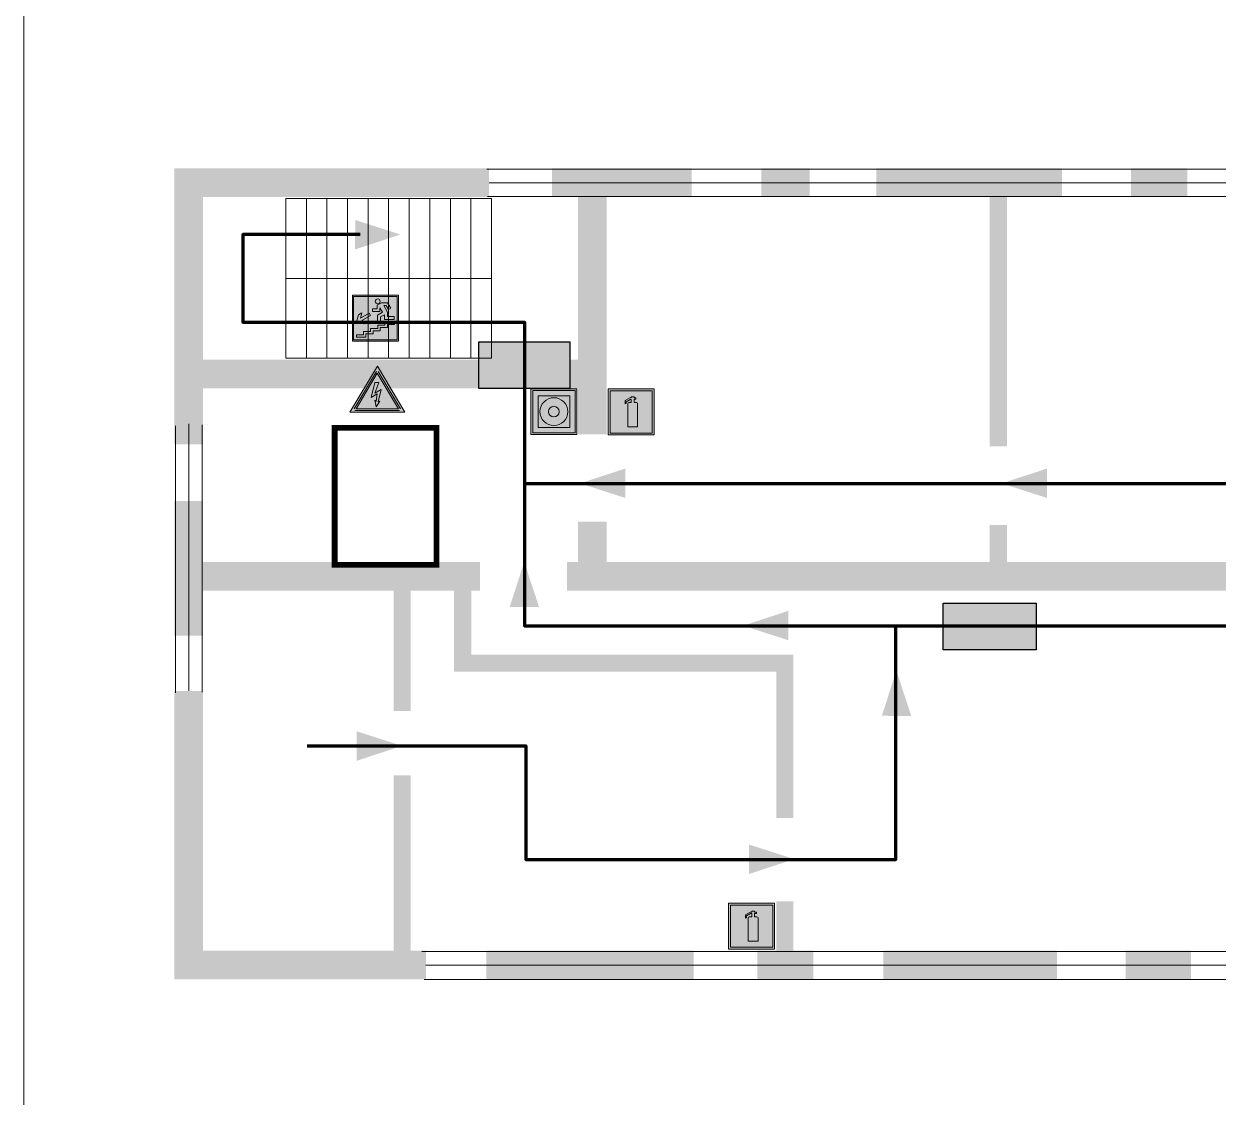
# Model space of a CAD drawing. Header units: millimetres. Extents: x 13114 to 67229, y 22859 to 38520.
# Drawn here: x 31653.7 to 31862, y 35277.1 to 35464.3 of the extents above; entities that cross this region are included whole.
import ezdxf

# ---------------------------------------------------------------- set-up
doc = ezdxf.new("R2010")
doc.units = ezdxf.units.MM
doc.layers.add('План_Штампы', color=7, linetype='Continuous')

# ---------------------------------------------------------------- blocks, each defined once
blk = doc.blocks.new('A$C7B4425F7')
at = {"true_color": 0xffffff}
blk.add_hatch(color=7, dxfattribs=at).paths.add_polyline_path([(0, 0), (-16, 0), (-16, -8), (0, -8)])
h = blk.add_hatch(color=126)
h.paths.add_polyline_path([(-0.2, -0.2), (-15.8, -0.2), (-15.8, -7.8), (-0.2, -7.8)])
h.paths.add_polyline_path([(-11.76, -2.03), (-11.76, -3.66), (-11.17, -3.66, -0.568275), (-11.17, -6.18), (-12.58, -6.18), (-12.58, -2.03)], flags=16)
h.paths.add_polyline_path([(-13.33, -4.12, -0.495768), (-13.59, -6.18), (-15.03, -6.18), (-15.03, -2.03), (-13.59, -2.03, -0.487973)], flags=16)
h.paths.add_polyline_path([(-10.25, -2.03), (-9.48, -2.03), (-9.48, -6.18), (-10.25, -6.18)], flags=16)
h.paths.add_polyline_path([(-13.84, -3.69), (-14.24, -3.69), (-14.24, -3.03), (-13.9, -3.03, -0.692621)], flags=0)
h.paths.add_polyline_path([(-9.15, -2.03), (-8.4, -2.03), (-8.04, -3.07), (-7.68, -2.03), (-6.93, -2.03), (-7.64, -4.1), (-6.93, -6.18), (-7.68, -6.18), (-8.04, -5.14), (-8.4, -6.18), (-9.15, -6.18), (-8.44, -4.1)], flags=16)
h.paths.add_polyline_path([(-11.76, -4.46), (-11.42, -4.46, -0.692621), (-11.36, -5.12), (-11.76, -5.12)], flags=0)
h.paths.add_polyline_path([(-13.9, -5.2), (-14.24, -5.2), (-14.24, -4.55), (-13.84, -4.55, -0.708038)], flags=0)
edge = h.paths.add_edge_path(flags=16)
edge.add_ellipse((-5.51, -4.08), major_axis=(0, 2.05), ratio=0.586184, start_angle=0, end_angle=360)
edge = h.paths.add_edge_path(flags=0)
edge.add_ellipse((-5.51, -4.08), major_axis=(0, 1.14), ratio=0.454828, start_angle=0, end_angle=360)
h.paths.add_polyline_path([(-4.13, -4.96, 0.377264), (-3.48, -4.52, 0.0555), (-3.16, -2.03), (-1.66, -2.03), (-1.66, -4.96), (-0.96, -4.96), (-0.96, -7.01), (-1.75, -7.01), (-1.75, -6.18), (-3.3, -6.18), (-3.3, -7.02), (-4.13, -7.02)], flags=16)
h.paths.add_polyline_path([(-2.73, -2.91), (-2.28, -2.91), (-2.28, -4.96), (-3.05, -4.96, 0.079136)], flags=0)
at = {"color": 126}
blk.add_lwpolyline([(-16, -8), (0, -8), (0, 0), (-16, 0)], close=True, dxfattribs=at)
blk = doc.blocks.new('вниз 3')
at = {"lineweight": 0, "true_color": 0xffffff}
h = blk.add_hatch(color=7, dxfattribs=at)
h.dxf.hatch_style = 1
h.paths.add_polyline_path([(40997.5, -4475.69), (40997.25, -4475.28), (40995.76, -4476.15), (40995.97, -4475.23), (40995.39, -4475.56), (40995.05, -4476.83), (40996.33, -4477.17), (40996.91, -4476.83), (40996, -4476.55)], flags=0)
h.paths.add_polyline_path([(40999.81, -4473.95), (41000.22, -4473.95), (41000.64, -4474.67), (41001.03, -4474.43), (41000.46, -4473.49), (41000.42, -4473.49), (40999.43, -4473.49), (40998.68, -4473.92), (40998.68, -4474.57), (40997.88, -4474.57), (40997.88, -4475), (40999.14, -4475), (40999.14, -4474.43), (40999.14, -4474.38), (40999.59, -4475.15), (40998.72, -4475.67), (40998.72, -4477.06), (40999.24, -4477.06), (40999.24, -4475.96), (40999.95, -4475.56), (40999.95, -4476.43), (41001.61, -4476.43), (41001.61, -4475.88), (41000.47, -4475.88), (41000.47, -4475.12)], flags=0)
h.paths.add_polyline_path([(40999.2, -4473.24, 1), (40998.35, -4473.24, 1)], flags=0)
h.paths.add_polyline_path([(41000.46, -4477.26), (41001.69, -4477.26), (41001.69, -4476.84), (41000.03, -4476.84), (41000.03, -4477.39), (40998.78, -4477.39), (40998.78, -4477.95), (40997.53, -4477.95), (40997.53, -4478.5), (40996.29, -4478.5), (40996.29, -4479.06), (40995.05, -4479.06), (40995.05, -4479.48), (40995.29, -4479.48), (40996.72, -4479.48), (40996.72, -4478.92), (40997.97, -4478.92), (40997.97, -4478.36), (40999.2, -4478.36), (40999.2, -4477.81), (41000.46, -4477.81)], flags=0)
h.paths.add_polyline_path([(41002.37, -4472.17), (40994.37, -4472.17), (40994.37, -4480.17), (41002.37, -4480.17)])
h.paths.add_polyline_path([(41002.16, -4479.96), (40994.57, -4479.96), (40994.57, -4472.37), (41002.16, -4472.37)], flags=16)
h.paths.add_polyline_path([(41001.61, -4475.88), (41001.61, -4476.43), (40999.95, -4476.43), (40999.95, -4475.56), (40999.24, -4475.96), (40999.24, -4477.06), (40998.72, -4477.06), (40998.72, -4475.67), (40999.59, -4475.15), (40999.14, -4474.38), (40999.14, -4474.43), (40999.14, -4475), (40997.88, -4475), (40997.88, -4474.57), (40998.68, -4474.57), (40998.68, -4473.92), (40999.43, -4473.49), (41000.42, -4473.49), (41000.46, -4473.49), (41001.03, -4474.43), (41000.64, -4474.67), (41000.22, -4473.95), (40999.81, -4473.95), (41000.47, -4475.12), (41000.47, -4475.88)], flags=0)
h.paths.add_polyline_path([(41001.69, -4476.84), (41001.69, -4477.26), (41000.46, -4477.26), (41000.46, -4477.81), (40999.2, -4477.81), (40999.2, -4478.36), (40997.97, -4478.36), (40997.97, -4478.92), (40996.72, -4478.92), (40996.72, -4479.48), (40995.05, -4479.48), (40995.05, -4479.06), (40996.29, -4479.06), (40996.29, -4478.5), (40997.53, -4478.5), (40997.53, -4477.95), (40998.78, -4477.95), (40998.78, -4477.39), (41000.03, -4477.39), (41000.03, -4476.84)], flags=0)
h.paths.add_polyline_path([(40998.35, -4473.24, -1), (40999.2, -4473.24, -1)], flags=0)
h.paths.add_polyline_path([(40997.5, -4475.69), (40996, -4476.55), (40996.91, -4476.83), (40996.33, -4477.17), (40995.05, -4476.83), (40995.39, -4475.56), (40995.97, -4475.23), (40995.76, -4476.15), (40997.25, -4475.28)], flags=0)
at = {"lineweight": 0}
h = blk.add_hatch(color=126, dxfattribs=at)
h.dxf.hatch_style = 1
h.paths.add_polyline_path([(41002.16, -4472.37), (40994.57, -4472.37), (40994.57, -4479.96), (41002.16, -4479.96)])
h.paths.add_polyline_path([(40995.97, -4475.23), (40995.76, -4476.15), (40997.25, -4475.28), (40997.5, -4475.69), (40996, -4476.55), (40996.91, -4476.83), (40996.33, -4477.17), (40995.05, -4476.83), (40995.39, -4475.56)], flags=16)
h.paths.add_polyline_path([(40997.88, -4474.57), (40998.68, -4474.57), (40998.68, -4473.92), (40999.43, -4473.49), (41000.42, -4473.49), (41000.46, -4473.49), (41001.03, -4474.43), (41000.64, -4474.67), (41000.22, -4473.95), (40999.81, -4473.95), (41000.47, -4475.12), (41000.47, -4475.88), (41001.61, -4475.88), (41001.61, -4476.43), (40999.95, -4476.43), (40999.95, -4475.56), (40999.24, -4475.96), (40999.24, -4477.06), (40998.72, -4477.06), (40998.72, -4475.67), (40999.59, -4475.15), (40999.14, -4474.38), (40999.14, -4474.43), (40999.14, -4475), (40997.88, -4475)], flags=16)
h.paths.add_polyline_path([(40998.35, -4473.24, -1), (40999.2, -4473.24, -1)], flags=16)
h.paths.add_polyline_path([(40997.53, -4477.95), (40998.78, -4477.95), (40998.78, -4477.39), (41000.03, -4477.39), (41000.03, -4476.84), (41001.69, -4476.84), (41001.69, -4477.26), (41000.46, -4477.26), (41000.46, -4477.81), (40999.2, -4477.81), (40999.2, -4478.36), (40997.97, -4478.36), (40997.97, -4478.92), (40996.72, -4478.92), (40996.72, -4479.48), (40995.05, -4479.48), (40995.05, -4479.06), (40996.29, -4479.06), (40996.29, -4478.5), (40997.53, -4478.5)], flags=16)
at = {"lineweight": 0, "true_color": 0xffffff}
h = blk.add_hatch(color=7, dxfattribs=at)
h.dxf.hatch_style = 1
h.paths.add_polyline_path([(40999.2, -4473.24, 1), (40998.35, -4473.24, 1)])
h.paths.add_polyline_path([(40999.81, -4473.95), (41000.22, -4473.95), (41000.64, -4474.67), (41001.03, -4474.43), (41000.46, -4473.49), (41000.42, -4473.49), (40999.43, -4473.49), (40998.68, -4473.92), (40998.68, -4474.57), (40997.88, -4474.57), (40997.88, -4475), (40999.14, -4475), (40999.14, -4474.43), (40999.14, -4474.38), (40999.59, -4475.15), (40998.72, -4475.67), (40998.72, -4477.06), (40999.24, -4477.06), (40999.24, -4475.96), (40999.95, -4475.56), (40999.95, -4476.43), (41001.61, -4476.43), (41001.61, -4475.88), (41000.47, -4475.88), (41000.47, -4475.12)])
h.paths.add_polyline_path([(40999.2, -4477.81), (41000.46, -4477.81), (41000.46, -4477.26), (41001.69, -4477.26), (41001.69, -4476.84), (41000.03, -4476.84), (41000.03, -4477.39), (40998.78, -4477.39), (40998.78, -4477.95), (40997.53, -4477.95), (40997.53, -4478.5), (40996.29, -4478.5), (40996.29, -4479.06), (40995.05, -4479.06), (40995.05, -4479.48), (40995.29, -4479.48), (40996.72, -4479.48), (40996.72, -4478.92), (40997.97, -4478.92), (40997.97, -4478.36), (40999.2, -4478.36)])
h.paths.add_polyline_path([(40997.5, -4475.69), (40997.25, -4475.28), (40995.76, -4476.15), (40995.97, -4475.23), (40995.39, -4475.56), (40995.05, -4476.83), (40996.33, -4477.17), (40996.91, -4476.83), (40996, -4476.55)])
at = {"color": 126, "lineweight": 0}
for points in [[(40994.37, -4472.17), (41002.37, -4472.17), (41002.37, -4480.17), (40994.37, -4480.17)], [(40994.57, -4472.37), (41002.16, -4472.37), (41002.16, -4479.96), (40994.57, -4479.96)]]:
    blk.add_lwpolyline(points, close=True, dxfattribs=at)
for points in [[(40999.14, -4474.43), (40999.14, -4475), (40997.88, -4475), (40997.88, -4474.57), (40998.68, -4474.57), (40998.68, -4473.92), (40999.43, -4473.49), (41000.42, -4473.49), (41000.46, -4473.49), (41001.03, -4474.43), (41000.64, -4474.67), (41000.22, -4473.95), (40999.81, -4473.95), (41000.47, -4475.12), (41000.47, -4475.88), (41001.61, -4475.88), (41001.61, -4476.43), (40999.95, -4476.43), (40999.95, -4475.56), (40999.24, -4475.96), (40999.24, -4477.06), (40998.72, -4477.06), (40998.72, -4475.67), (40999.59, -4475.15), (40999.14, -4474.38), (40999.14, -4474.43)], [(40995.05, -4476.83), (40995.39, -4475.56), (40995.97, -4475.23), (40995.76, -4476.15), (40997.25, -4475.28), (40997.5, -4475.69), (40996, -4476.55), (40996.91, -4476.83), (40996.33, -4477.17), (40995.05, -4476.83)], [(40995.29, -4479.48), (40995.05, -4479.48), (40995.05, -4479.06), (40996.29, -4479.06), (40996.29, -4478.5), (40997.53, -4478.5), (40997.53, -4477.95), (40998.78, -4477.95), (40998.78, -4477.39), (41000.03, -4477.39), (41000.03, -4476.84), (41001.69, -4476.84), (41001.69, -4477.26), (41000.46, -4477.26), (41000.46, -4477.81), (40999.2, -4477.81), (40999.2, -4478.36), (40997.97, -4478.36), (40997.97, -4478.92), (40996.72, -4478.92), (40996.72, -4479.48), (40995.05, -4479.48)]]:
    blk.add_lwpolyline(points, dxfattribs=at)
blk.add_circle((40998.77, -4473.24), 0.426, dxfattribs=at)
blk = doc.blocks.new('A$C54414219')
at = {"true_color": 0xffffff}
h = blk.add_hatch(color=7, dxfattribs=at)
h.paths.add_polyline_path([(2.39, -9.45), (2.39, -18.3), (11.23, -18.3), (11.23, -9.45)], flags=0)
h.paths.add_polyline_path([(10.71, -13.87, -1), (2.92, -13.87, -1)], flags=0)
h.paths.add_polyline_path([(8.3, -13.87, -1), (5.33, -13.87, -1)], flags=0)
h.paths.add_polyline_path([(0.41, -7.47), (0.41, -20.27), (13.21, -20.27), (13.21, -7.47)])
h.paths.add_polyline_path([(0.92, -19.77), (12.71, -19.77), (12.71, -7.98), (0.92, -7.98)], flags=16)
h.paths.add_polyline_path([(11.23, -9.45), (11.23, -18.3), (2.39, -18.3), (2.39, -9.45)], flags=0)
at = {"lineweight": 5}
h = blk.add_hatch(color=242, dxfattribs=at)
h.paths.add_polyline_path([(12.71, -7.98), (0.92, -7.98), (0.92, -19.77), (12.71, -19.77)])
h.paths.add_polyline_path([(11.23, -18.3), (2.39, -18.3), (2.39, -9.45), (11.23, -9.45)], flags=16)
h.paths.add_polyline_path([(10.71, -13.87, -1), (2.92, -13.87, -1)], flags=0)
h.paths.add_polyline_path([(8.3, -13.87, -1), (5.33, -13.87, -1)], flags=0)
at = {"true_color": 0xffffff}
h = blk.add_hatch(color=7, dxfattribs=at)
h.paths.add_polyline_path([(2.39, -9.45), (2.39, -18.3), (11.23, -18.3), (11.23, -9.45)])
h.paths.add_polyline_path([(10.71, -13.87, -1), (2.92, -13.87, -1)], flags=16)
h.paths.add_polyline_path([(8.3, -13.87, -1), (5.33, -13.87, -1)], flags=0)
at = {"lineweight": 5}
h = blk.add_hatch(color=242, dxfattribs=at)
h.paths.add_polyline_path([(2.92, -13.87, 1), (10.71, -13.87, 1)])
h.paths.add_polyline_path([(8.3, -13.87, -1), (5.33, -13.87, -1)], flags=16)
at = {"color": 242, "lineweight": 5}
for p, q in [((0.41, -20.27), (0.41, -7.47)), ((0.41, -7.47), (13.21, -7.47)), ((0.41, -7.47), (13.21, -7.47)), ((13.21, -20.27), (13.21, -7.47)), ((0.41, -20.27), (13.21, -20.27))]:
    blk.add_line(p, q, dxfattribs=at)
for points in [[(0.92, -7.98), (12.71, -7.98), (12.71, -19.77), (0.92, -19.77)], [(2.39, -9.45), (11.23, -9.45), (11.23, -18.3), (2.39, -18.3)]]:
    blk.add_lwpolyline(points, close=True, dxfattribs=at)
for radius in [3.89, 1.49]:
    blk.add_circle((6.81, -13.87), radius, dxfattribs=at)
blk = doc.blocks.new('A$C3AD82952')
at = {"true_color": 0xf5f5ff}
h = blk.add_hatch(color=7, dxfattribs=at)
h.dxf.hatch_style = 1
h.paths.add_polyline_path([(8.21, 8.73, 0.414214), (7.89, 9.05), (7.22, 9.05), (7.22, 9.92), (7.59, 9.92, 1), (7.57, 10.36), (7.22, 10.36), (7.22, 10.6), (6.43, 10.6), (6.43, 10.36), (6.01, 10.36), (4.74, 9.59), (4.74, 8.69), (4.98, 8.73), (4.98, 9.26), (6.12, 9.91), (6.43, 9.91), (6.43, 9.05), (5.76, 9.05, 0.414214), (5.44, 8.73), (5.44, 2.2), (8.21, 2.2)], flags=0)
h.paths.add_polyline_path([(12.8, 12.8), (0, 12.8), (0, 0), (12.8, 0)])
h.paths.add_polyline_path([(0.51, 12.29), (12.29, 12.29), (12.29, 0.51), (0.51, 0.51)], flags=16)
h.paths.add_polyline_path([(4.74, 9.59), (6.01, 10.36), (6.43, 10.36), (6.43, 10.6), (7.22, 10.6), (7.22, 10.36), (7.59, 10.36, -0.94586), (7.59, 9.92), (7.22, 9.92), (7.22, 9.05), (7.89, 9.05, -0.414214), (8.21, 8.73), (8.21, 2.2), (5.44, 2.2), (5.44, 8.73, -0.414214), (5.76, 9.05), (6.43, 9.05), (6.43, 9.91), (6.12, 9.91), (4.98, 9.26), (4.98, 8.73), (4.74, 8.69)], flags=0)
h = blk.add_hatch(color=242)
h.dxf.hatch_style = 1
h.paths.add_polyline_path([(12.29, 12.29), (0.51, 12.29), (0.51, 0.51), (12.29, 0.51)])
h.paths.add_polyline_path([(4.74, 8.69), (4.74, 9.59), (6.01, 10.36), (6.43, 10.36), (6.43, 10.6), (7.22, 10.6), (7.22, 10.36), (7.59, 10.36, -0.94586), (7.59, 9.92), (7.22, 9.92), (7.22, 9.05), (7.89, 9.05, -0.414214), (8.21, 8.73), (8.21, 2.2), (5.44, 2.2), (5.44, 8.73, -0.414214), (5.76, 9.05), (6.43, 9.05), (6.43, 9.91), (6.12, 9.91), (4.98, 9.26), (4.98, 8.73)], flags=16)
h = blk.add_hatch(color=7, dxfattribs=at)
h.dxf.hatch_style = 1
h.paths.add_polyline_path([(8.21, 8.73, 0.414214), (7.89, 9.05), (7.22, 9.05), (7.22, 9.92), (7.59, 9.92, 1), (7.57, 10.36), (7.22, 10.36), (7.22, 10.6), (6.43, 10.6), (6.43, 10.36), (6.01, 10.36), (4.74, 9.59), (4.74, 8.69), (4.98, 8.73), (4.98, 9.26), (6.12, 9.91), (6.43, 9.91), (6.43, 9.05), (5.76, 9.05, 0.414214), (5.44, 8.73), (5.44, 2.2), (8.21, 2.2)])
at = {"color": 242, "lineweight": 5}
for p, q in [((0, 0), (0, 12.8)), ((0, 12.8), (12.8, 12.8)), ((6.01, 10.36), (4.74, 9.59)), ((6.01, 10.36), (6.43, 10.36)), ((7.22, 10.6), (6.43, 10.6)), ((6.43, 10.6), (6.43, 10.36)), ((7.22, 10.36), (7.22, 10.6)), ((7.59, 10.36), (7.22, 10.36)), ((12.8, 0), (12.8, 12.8)), ((4.74, 9.59), (4.74, 8.69)), ((4.74, 8.69), (4.98, 8.73)), ((4.98, 9.26), (6.12, 9.91)), ((4.98, 8.73), (4.98, 9.26)), ((5.44, 2.2), (5.44, 8.73)), ((5.76, 9.05), (6.43, 9.05)), ((6.12, 9.91), (6.43, 9.91)), ((6.43, 9.91), (6.43, 9.05)), ((7.22, 9.05), (7.22, 9.92)), ((7.59, 9.92), (7.22, 9.92)), ((7.89, 9.05), (7.22, 9.05)), ((8.21, 2.2), (8.21, 8.73)), ((0, 0), (12.8, 0)), ((5.44, 2.2), (8.21, 2.2))]:
    blk.add_line(p, q, dxfattribs=at)
blk.add_lwpolyline([(0.51, 12.29), (12.29, 12.29), (12.29, 0.51), (0.51, 0.51)], close=True, dxfattribs=at)
for centre, radius, start, end in [((7.58, 10.14), 0.223, 273.1875, 86.8125), ((5.76, 8.73), 0.32, 90, 180), ((7.89, 8.73), 0.32, 0, 90)]:
    blk.add_arc(centre, radius, start, end, dxfattribs=at)
blk = doc.blocks.new('A$C3E6D3DDE')
at = {"lineweight": 5}
h = blk.add_hatch(color=40, dxfattribs=at)
h.paths.add_polyline_path([(24.1, 1.45), (16.46, -11.35), (31.74, -11.35)])
h.paths.add_polyline_path([(24.09, -0.46), (30.03, -10.41), (18.14, -10.41)], flags=16)
h.paths.add_polyline_path([(24.54, -3.08), (23.41, -6.02), (25.13, -5.01), (24.33, -8.5), (24.82, -8.27), (23.79, -9.86), (23.4, -8.04), (23.8, -8.43), (24.04, -6.29), (22.39, -7.25), (23.44, -3.08)], flags=0)
h = blk.add_hatch(color=256, dxfattribs=at)
h.paths.add_polyline_path([(24.37, 0.03, 0.567511), (23.82, 0.03), (17.59, -10.4, 0.582454), (17.86, -10.88), (30.32, -10.88, 0.582149), (30.6, -10.4)])
h.paths.add_polyline_path([(24.09, -0.46), (18.14, -10.41), (30.03, -10.41)], flags=16)
h.paths.add_polyline_path([(24.54, -3.08), (23.41, -6.02), (25.13, -5.01), (24.33, -8.5), (24.82, -8.27), (23.79, -9.86), (23.4, -8.04), (23.8, -8.43), (24.04, -6.29), (22.39, -7.25), (23.44, -3.08)], flags=0)
h = blk.add_hatch(color=40, dxfattribs=at)
h.paths.add_polyline_path([(24.09, -0.46), (18.14, -10.41), (30.03, -10.41)])
h.paths.add_polyline_path([(24.82, -8.27), (23.79, -9.86), (23.4, -8.04), (23.8, -8.43), (24.04, -6.29), (22.39, -7.25), (23.44, -3.08), (24.54, -3.08), (23.41, -6.02), (25.13, -5.01), (24.33, -8.5)], flags=16)
at = {"color": 40, "lineweight": 5}
for p, q in [((16.46, -11.35), (24.1, 1.45)), ((24.1, 1.45), (31.74, -11.35))]:
    blk.add_line(p, q, dxfattribs=at)
at = {"lineweight": 5}
for p, q in [((17.59, -10.4), (23.82, 0.03)), ((24.37, 0.03), (30.6, -10.4)), ((18.14, -10.41), (24.09, -0.46)), ((23.44, -3.08), (22.39, -7.25)), ((23.41, -6.02), (24.54, -3.08)), ((24.54, -3.08), (23.44, -3.08)), ((24.09, -0.46), (30.03, -10.41)), ((22.39, -7.25), (24.04, -6.29)), ((25.13, -5.01), (23.41, -6.02)), ((24.04, -6.29), (23.8, -8.43)), ((24.33, -8.5), (25.13, -5.01)), ((23.8, -8.43), (23.4, -8.04)), ((23.4, -8.04), (23.79, -9.86)), ((23.79, -9.86), (24.82, -8.27)), ((24.82, -8.27), (24.33, -8.5)), ((17.86, -10.88), (30.32, -10.88)), ((18.14, -10.41), (30.03, -10.41))]:
    blk.add_line(p, q, dxfattribs=at)
at = {"color": 50, "lineweight": 5}
blk.add_line((31.74, -11.35), (16.46, -11.35), dxfattribs=at)
blk = doc.blocks.new('A$C32E8229D')
at = {"true_color": 0xffffff}
blk.add_hatch(color=7, dxfattribs=at).paths.add_polyline_path([(0, 0), (0, -8), (16, -8), (16, 0)])
h = blk.add_hatch(color=126)
h.paths.add_polyline_path([(0.2, -0.2), (15.8, -0.2), (15.8, -7.8), (0.2, -7.8)])
h.paths.add_polyline_path([(13.49, -2.05), (12.08, -2.05), (11.37, -2.63, 0.162397), (11.29, -2.84), (11.29, -3.63), (10.35, -3.63), (10.35, -4.05), (11.68, -4.05), (11.68, -3.48), (12.26, -4.28), (11.29, -5.1), (11.29, -6.78), (11.85, -6.78), (11.85, -5.44), (12.8, -4.64), (12.8, -5.94), (14.46, -5.94), (14.46, -5.39), (13.45, -5.39), (13.45, -3.97), (12.46, -2.59), (13.15, -2.59), (13.69, -3.34), (14.18, -3)], flags=16)
h.paths.add_polyline_path([(10.74, -1.82, 1), (11.8, -1.82, 1)], flags=16)
h.paths.add_polyline_path([(9.39, -3.59), (5.99, -3.59), (6.56, -3.03), (5.91, -3.03), (5.1, -3.83), (5.91, -4.64), (6.56, -4.64), (5.99, -4.09), (9.39, -4.09)], flags=16)
h.paths.add_polyline_path([(4.29, -1.08), (1.72, -1.08), (1.72, -6.6), (4.29, -6.6)], flags=16)
at = {"color": 126}
blk.add_lwpolyline([(16, -8), (0, -8), (0, 0), (16, 0)], close=True, dxfattribs=at)

msp = doc.modelspace()

# ---------------------------------------------------------------- linework, layer by layer
at = {"color": 5, "lineweight": 0}
msp.add_lwpolyline([(31653.68, 35158.08), (32253.68, 35158.08), (32253.68, 35553.08), (31653.68, 35553.08)], close=True, dxfattribs=at)
at = {"lineweight": 100, "const_width": 5}
for points in [[(31682.44, 35390.96), (31682.44, 35436.58), (31734.82, 35436.58)], [(31745.6, 35403.26), (31752.8, 35403.26), (31752.8, 35392.7), (31752.8, 35436.58)], [(31745.81, 35436.58), (31770.14, 35436.58)], [(31782.3, 35436.58), (31790.73, 35436.58)], [(31802.36, 35436.58), (31834.76, 35436.58)], [(31846.75, 35436.58), (31856.61, 35436.58)], [(31682.44, 35403.26), (31735.36, 35403.26)], [(31682.44, 35357.62), (31682.44, 35381.1)], [(31752.8, 35367.94), (31752.8, 35377.48)], [(31682.44, 35367.94), (31733.21, 35367.94)], [(31748.4, 35367.94), (31989, 35367.94)], [(31723.79, 35300.15), (31682.44, 35300.15), (31682.44, 35347.96)], [(31770.5, 35300.15), (31734.36, 35300.15)], [(31791.35, 35300.15), (31781.62, 35300.15)], [(31833.89, 35300.15), (31803.59, 35300.15)], [(31857.24, 35300.15), (31845.84, 35300.15)]]:
    msp.add_lwpolyline(points, dxfattribs=at)
at = {"lineweight": 0}
for points in [[(31734.43, 35438.98), (32192.51, 35438.98)], [(31734.82, 35436.58), (32192.9, 35436.58)], [(31734.53, 35434.19), (32192.61, 35434.19)], [(31680.15, 35347.61), (31680.15, 35394.22)], [(31682.44, 35347.96), (31682.44, 35394.57)], [(31684.8, 35347.78), (31684.8, 35394.39)], [(31723.07, 35302.55), (32210.73, 35302.55)], [(31723.79, 35300.15), (32211.46, 35300.15)], [(31723.79, 35300.15), (32211.46, 35300.15)], [(31723.52, 35297.67), (32211.18, 35297.67)]]:
    msp.add_lwpolyline(points, dxfattribs=at)
at = {"lineweight": 0, "const_width": 3}
for points in [[(31823.64, 35434.65), (31823.64, 35390.61)], [(31823.64, 35376.89), (31823.64, 35367.13)], [(31719.67, 35368.3), (31719.67, 35344.48)], [(31730.22, 35367.9), (31730.22, 35352.8), (31786.4, 35352.8), (31786.4, 35325.8)], [(31719.67, 35333.27), (31719.67, 35300.21)], [(31786.4, 35311.26), (31786.4, 35300.96)]]:
    msp.add_lwpolyline(points, dxfattribs=at)
at = {"lineweight": 0}
for points in [[(31699.36, 35419.91), (31702.95, 35419.91), (31702.95, 35433.83), (31699.36, 35433.83)], [(31702.95, 35419.91), (31706.54, 35419.91), (31706.54, 35433.83), (31702.95, 35433.83)], [(31706.54, 35419.91), (31710.13, 35419.91), (31710.13, 35433.83), (31706.54, 35433.83)], [(31710.13, 35419.91), (31713.72, 35419.91), (31713.72, 35433.83), (31710.13, 35433.83)], [(31713.72, 35419.91), (31717.3, 35419.91), (31717.3, 35433.83), (31713.72, 35433.83)], [(31717.3, 35419.91), (31720.89, 35419.91), (31720.89, 35433.83), (31717.3, 35433.83)], [(31720.89, 35419.91), (31724.48, 35419.91), (31724.48, 35433.83), (31720.89, 35433.83)], [(31724.48, 35419.91), (31728.07, 35419.91), (31728.07, 35433.83), (31724.48, 35433.83)], [(31728.07, 35419.91), (31731.66, 35419.91), (31731.66, 35433.83), (31728.07, 35433.83)], [(31731.66, 35419.91), (31735.25, 35419.91), (31735.25, 35433.83), (31731.66, 35433.83)], [(31699.36, 35405.98), (31702.95, 35405.98), (31702.95, 35419.91), (31699.36, 35419.91)], [(31702.95, 35405.98), (31706.54, 35405.98), (31706.54, 35419.91), (31702.95, 35419.91)], [(31706.54, 35405.98), (31710.13, 35405.98), (31710.13, 35419.91), (31706.54, 35419.91)], [(31710.13, 35405.98), (31713.72, 35405.98), (31713.72, 35419.91), (31710.13, 35419.91)], [(31713.72, 35405.98), (31717.3, 35405.98), (31717.3, 35419.91), (31713.72, 35419.91)], [(31717.3, 35405.98), (31720.89, 35405.98), (31720.89, 35419.91), (31717.3, 35419.91)], [(31720.89, 35405.98), (31724.48, 35405.98), (31724.48, 35419.91), (31720.89, 35419.91)], [(31724.48, 35405.98), (31728.07, 35405.98), (31728.07, 35419.91), (31724.48, 35419.91)], [(31728.07, 35405.98), (31731.66, 35405.98), (31731.66, 35419.91), (31728.07, 35419.91)], [(31731.66, 35405.98), (31735.25, 35405.98), (31735.25, 35419.91), (31731.66, 35419.91)]]:
    msp.add_lwpolyline(points, close=True, dxfattribs=at)
at = {"color": 126, "lineweight": 100, "true_color": 0x008754}
for points in [[(31712.34, 35427.54), (31691.88, 35427.54), (31691.88, 35412.26), (31740.98, 35412.26), (31740.98, 35359.33), (32207.21, 35359.33), (32207.21, 35387.13)], [(31740.98, 35384.15), (31871.96, 35384.15)], [(31703.07, 35338.37), (31741.21, 35338.37), (31741.21, 35318.56), (31805.77, 35318.56), (31805.77, 35359.33)]]:
    msp.add_lwpolyline(points, dxfattribs=at)
at = {"lineweight": 0, "const_width": 1}
msp.add_lwpolyline([(31707.89, 35393.84), (31725.64, 35393.84), (31725.64, 35369.98), (31707.89, 35369.98)], close=True, dxfattribs=at)
at = {"layer": 'План_Штампы', "color": 126, "true_color": 0x008754}
for points in [[(31711.45, 35424.96), (31711.47, 35430.1), (31719.34, 35427.55)], [(31758.59, 35386.75), (31758.57, 35381.62), (31750.69, 35384.16)], [(31832.13, 35386.75), (31832.12, 35381.62), (31824.24, 35384.16)], [(31743.54, 35362.59), (31738.41, 35362.6), (31740.95, 35370.48)], [(31787.04, 35361.94), (31787.03, 35356.8), (31779.15, 35359.35)], [(31808.45, 35343.61), (31803.32, 35343.63), (31805.86, 35351.51)], [(31711.73, 35335.79), (31711.74, 35340.93), (31719.62, 35338.38)], [(31780.16, 35316.05), (31780.18, 35321.18), (31788.05, 35318.64)]]:
    msp.add_solid(points, dxfattribs=at)

# ---------------------------------------------------------------- block references
at = {"color": 126, "true_color": 0x008754}
msp.add_blockref('вниз 3', (-9283.37, 39889.14), dxfattribs=at)
at = {"xscale": 0.625, "yscale": 0.625, "zscale": 0.625}
for name, p in [('A$C3E6D3DDE', (31700.27, 35403.68)), ('A$C54414219', (31741.86, 35405.34)), ('A$C3AD82952', (31755.59, 35392.62)), ('A$C3AD82952', (31776.6, 35302.94))]:
    msp.add_blockref(name, p, dxfattribs=at)
at = {"layer": 'План_Штампы'}
msp.add_blockref('A$C7B4425F7', (31748.96, 35408.76), dxfattribs=at)
at = {"layer": 'План_Штампы', "color": 126, "true_color": 0x008754, "xscale": 1.012510887696, "yscale": 1.012510887696, "zscale": 1.012510887696, "rotation": 359.9978653237145}
msp.add_blockref('A$C32E8229D', (31814.04, 35363.25), dxfattribs=at)

doc.saveas('drawing.dxf')
